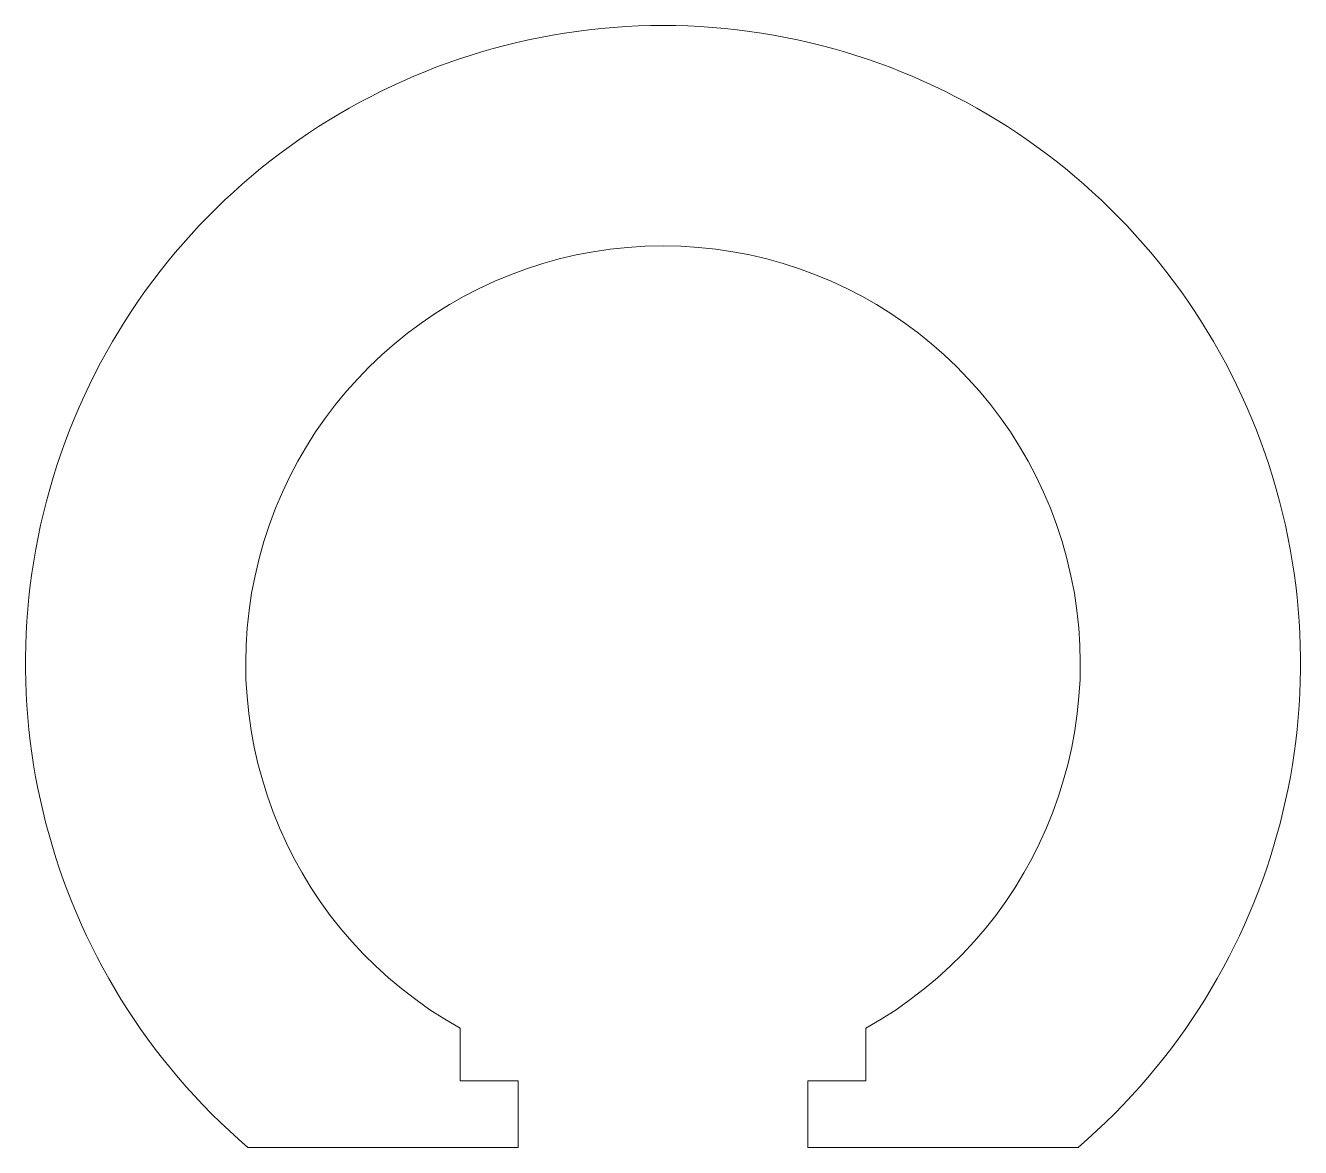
# Model space of a CAD drawing. Header units: millimetres. Extents: x -220 to 220, y -167 to 220.
import ezdxf

# ---------------------------------------------------------------- set-up
doc = ezdxf.new("R2010")
doc.units = ezdxf.units.MM
doc.layers.add('SICHTBAR', color=7, linetype='Continuous', lineweight=0)

msp = doc.modelspace()

# ---------------------------------------------------------------- linework, layer by layer
at = {"layer": 'SICHTBAR'}
for p, q in [((-70, -125.84), (-70, -144)), ((70, -144), (70, -125.84)), ((-70, -144), (-50, -144)), ((-50, -167), (-50, -144)), ((50, -144), (70, -144)), ((50, -144), (50, -167)), ((-143.22, -167), (-50, -167)), ((50, -167), (143.22, -167))]:
    msp.add_line(p, q, dxfattribs=at)
for radius, start, end in [(220, 310.6159, 229.3841), (144, 299.0853, 240.9147)]:
    msp.add_arc((0, 0), radius, start, end, dxfattribs=at)

doc.saveas('drawing.dxf')
